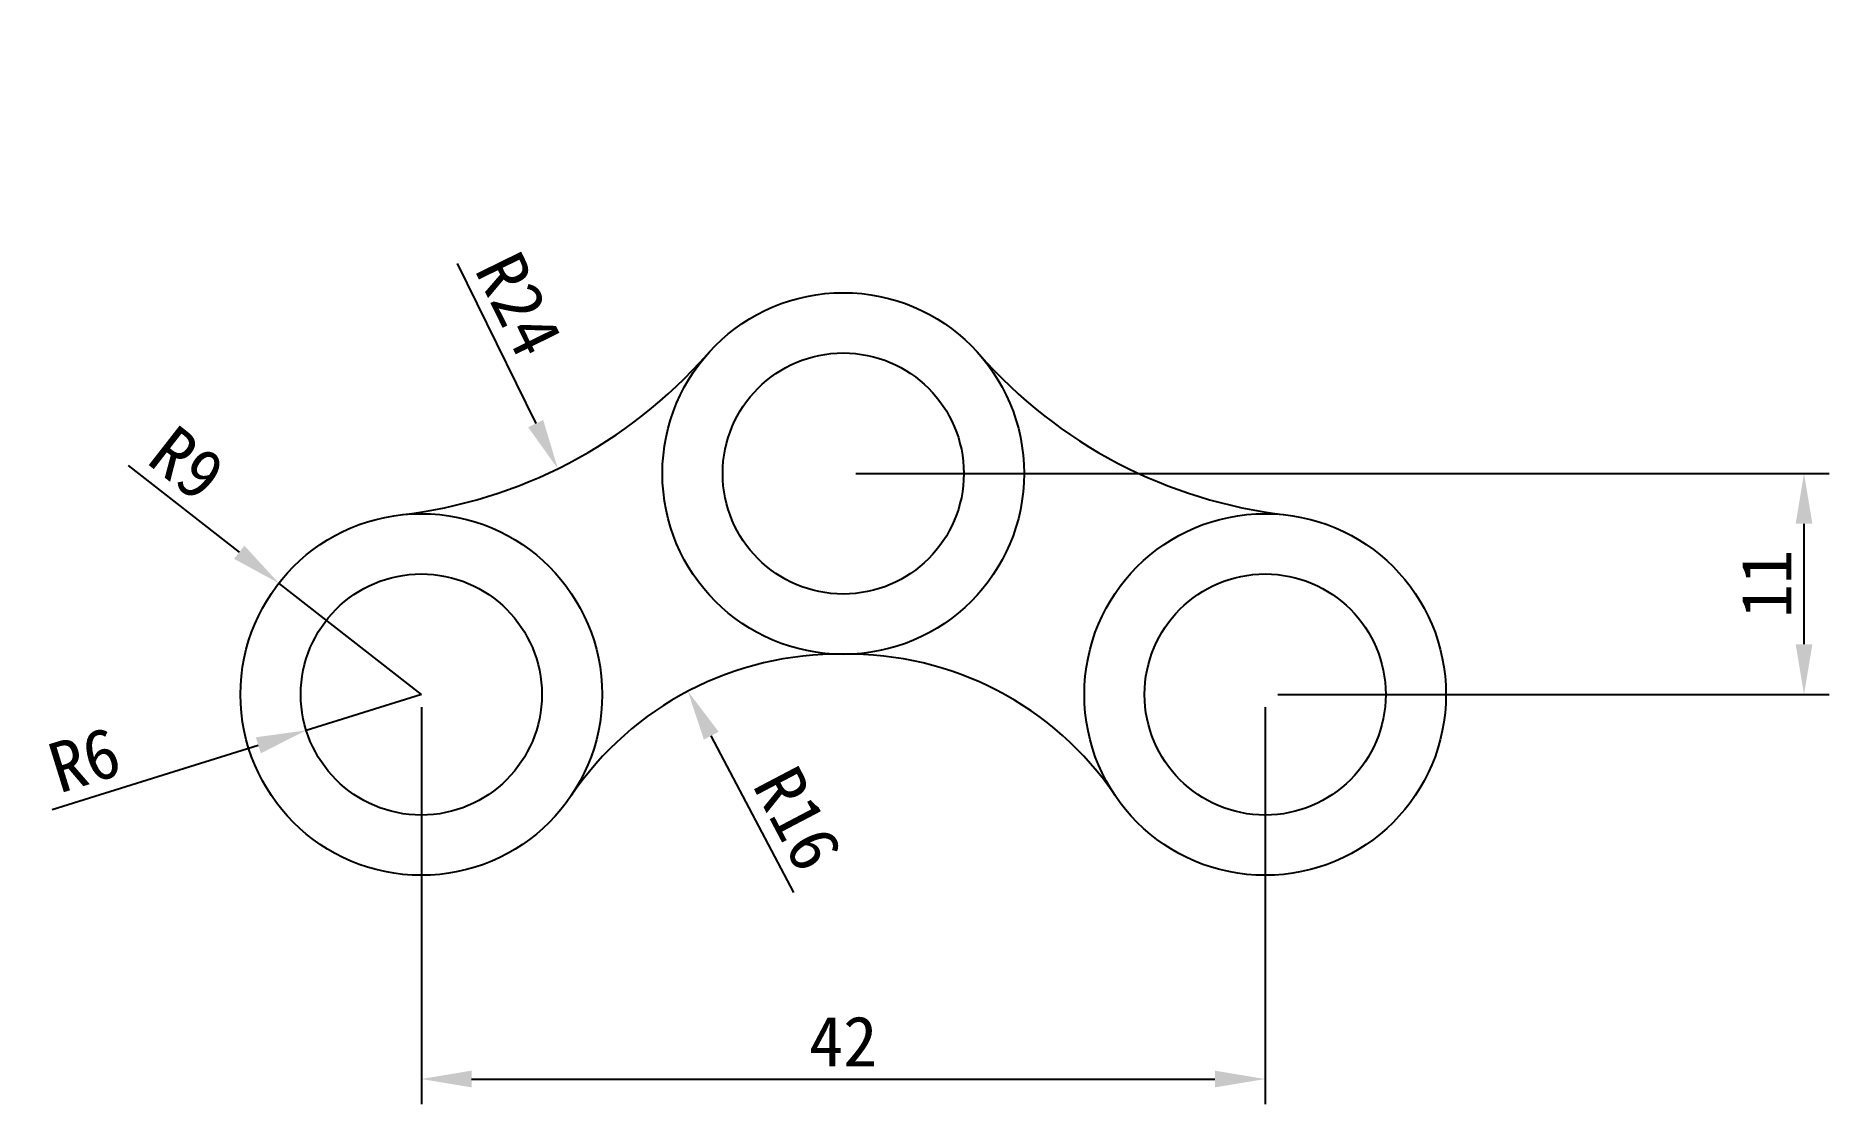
# Model space of a CAD drawing. Header units: millimetres. Extents: x -2.4 to 86.9, y 28.7 to 81.8.
import ezdxf

# ---------------------------------------------------------------- set-up
doc = ezdxf.new("R2010")
doc.units = ezdxf.units.MM
doc.styles.get("Standard").update_dxf_attribs({"font": ''})
doc.styles.get('Standard').set_extended_font_data('SimSun')
doc.dimstyles.new('ISO-25', dxfattribs={"dimtxt": 2.5, "dimasz": 2.5, "dimexe": 1.25, "dimexo": 0.625, "dimtad": 1, "dimtxsty": 'Standard', "dimcen": 2.5, "dimadec": 0, "dimazin": 0, "dimtfac": 1, "dimtmove": 0, "dimatfit": 3, "dimfxl": 1, "dimarcsym": 0})

# ---------------------------------------------------------------- blocks, each defined once
blk = doc.blocks.new('*D2')
at = {"color": 0, "lineweight": -2}
for p, q in [((16.78, 49.049), (11.051, 47.265)), ((-1.587, 43.331), (8.664, 46.522))]:
    blk.add_line(p, q, dxfattribs=at)
at = {"color": 0}
blk.add_solid([(8.541, 46.92), (8.788, 46.124), (11.051, 47.265)], dxfattribs=at)
at = {"layer": 'Defpoints', "color": 0}
for p in [(16.78, 49.049), (11.051, 47.265)]:
    blk.add_point(p, dxfattribs=at)
at = {"color": 0, "insert": (0.019, 45.794), "char_height": 2.5, "attachment_point": 5, "rotation": 17.29256}
blk.add_mtext('R6', dxfattribs=at)
blk = doc.blocks.new('*D3')
at = {"color": 0, "lineweight": -2}
for p, q in [((2.186, 60.447), (7.717, 56.127)), ((16.78, 49.049), (9.687, 54.589))]:
    blk.add_line(p, q, dxfattribs=at)
at = {"color": 0}
blk.add_solid([(7.973, 56.456), (7.46, 55.799), (9.687, 54.589)], dxfattribs=at)
at = {"layer": 'Defpoints', "color": 0}
for p in [(9.687, 54.589), (16.78, 49.049)]:
    blk.add_point(p, dxfattribs=at)
at = {"color": 0, "insert": (5.12, 60.534), "char_height": 2.5, "attachment_point": 5, "rotation": 322.01004}
blk.add_mtext('R9', dxfattribs=at)
blk = doc.blocks.new('*D4')
at = {"color": 0, "lineweight": -2}
blk.add_line((18.557, 70.5), (22.471, 62.534), dxfattribs=at)
at = {"color": 0}
blk.add_solid([(22.845, 62.717), (22.097, 62.35), (23.573, 60.29)], dxfattribs=at)
at = {"layer": 'Defpoints', "color": 0}
for p in [(12.99, 81.83), (23.573, 60.29)]:
    blk.add_point(p, dxfattribs=at)
at = {"color": 0, "insert": (21.645, 68.465), "char_height": 2.5, "attachment_point": 5, "rotation": 296.1653}
blk.add_mtext('R24', dxfattribs=at)
blk = doc.blocks.new('*D5')
at = {"color": 0, "lineweight": -2}
blk.add_line((35.315, 39.193), (31.21, 46.999), dxfattribs=at)
at = {"color": 0}
blk.add_solid([(31.579, 47.193), (30.842, 46.805), (30.047, 49.212)], dxfattribs=at)
at = {"layer": 'Defpoints', "color": 0}
for p in [(30.047, 49.212), (37.494, 35.05)]:
    blk.add_point(p, dxfattribs=at)
at = {"color": 0, "insert": (35.504, 42.862), "char_height": 2.5, "attachment_point": 5, "rotation": 297.73805}
blk.add_mtext('R16', dxfattribs=at)
blk = doc.blocks.new('*D6')
at = {"color": 0, "lineweight": -2}
for p, q in [((16.78, 48.424), (16.78, 28.661)), ((58.78, 48.424), (58.78, 28.661)), ((19.28, 29.911), (56.28, 29.911))]:
    blk.add_line(p, q, dxfattribs=at)
at = {"color": 0}
for points in [[(19.28, 30.328), (19.28, 29.495), (16.78, 29.911)], [(56.28, 30.328), (56.28, 29.495), (58.78, 29.911)]]:
    blk.add_solid(points, dxfattribs=at)
at = {"layer": 'Defpoints', "color": 0}
for p in [(16.78, 49.049), (58.78, 49.049), (58.78, 29.911)]:
    blk.add_point(p, dxfattribs=at)
at = {"color": 0, "insert": (37.78, 31.786), "char_height": 2.5, "attachment_point": 5}
blk.add_mtext('42', dxfattribs=at)
blk = doc.blocks.new('*D7')
at = {"color": 0, "lineweight": -2}
for p, q in [((38.405, 60.049), (86.851, 60.049)), ((85.601, 51.549), (85.601, 57.549)), ((59.405, 49.049), (86.851, 49.049))]:
    blk.add_line(p, q, dxfattribs=at)
at = {"color": 0}
for points in [[(85.185, 57.549), (86.018, 57.549), (85.601, 60.049)], [(85.185, 51.549), (86.018, 51.549), (85.601, 49.049)]]:
    blk.add_solid(points, dxfattribs=at)
at = {"layer": 'Defpoints', "color": 0}
for p in [(37.78, 60.049), (85.601, 60.049), (58.78, 49.049)]:
    blk.add_point(p, dxfattribs=at)
at = {"color": 0, "insert": (83.726, 54.549), "char_height": 2.5, "attachment_point": 5, "rotation": 90}
blk.add_mtext('11', dxfattribs=at)

msp = doc.modelspace()

# ---------------------------------------------------------------- linework, layer by layer
for centre, radius in [((37.78, 60.049), 9), ((37.78, 60.049), 6), ((16.78, 49.049), 9), ((58.78, 49.049), 9), ((16.78, 49.049), 6), ((58.78, 49.049), 6)]:
    msp.add_circle(centre, radius)
for centre, radius, start, end in [((12.99, 81.83), 24, 276.59552, 318.69643), ((62.571, 81.83), 24, 221.30357, 263.40448), ((37.494, 35.05), 16, 88.97373, 145.94875), ((38.067, 35.05), 16, 34.05125, 91.02627)]:
    msp.add_arc(centre, radius, start, end)

# ---------------------------------------------------------------- dimensions: what is measured, and where the dimension line sits
for center, mpoint, picture, middle in [((12.99, 81.83), (23.573, 60.29), '*D4', (19.962, 67.639)), ((37.494, 35.05), (30.047, 49.212), '*D5', (33.845, 41.99)), ((16.78, 49.049), (11.051, 47.265), '*D2', (0.576, 44.004))]:
    dim = msp.add_radius_dim(center=center, mpoint=mpoint, dimstyle='ISO-25')
    dim.commit()
    dim.dimension.update_dxf_attribs({"geometry": picture, "text_midpoint": middle, "dimtype": 164})
dim = msp.add_radius_dim(center=(16.78, 49.049), mpoint=(9.687, 54.589), dimstyle='ISO-25')
dim.commit()
dim.dimension.update_dxf_attribs({"geometry": '*D3', "text_midpoint": (5.12, 60.534)})
dim = msp.add_linear_dim(base=(85.601, 60.049), p1=(58.78, 49.049), p2=(37.78, 60.049), angle=90, dimstyle='ISO-25')
dim.commit()
dim.dimension.update_dxf_attribs({"geometry": '*D7', "text_midpoint": (83.726, 54.549)})
dim = msp.add_linear_dim(base=(58.78, 29.911), p1=(16.78, 49.049), p2=(58.78, 49.049), dimstyle='ISO-25')
dim.commit()
dim.dimension.update_dxf_attribs({"geometry": '*D6', "text_midpoint": (37.78, 31.786)})

doc.saveas('drawing.dxf')
